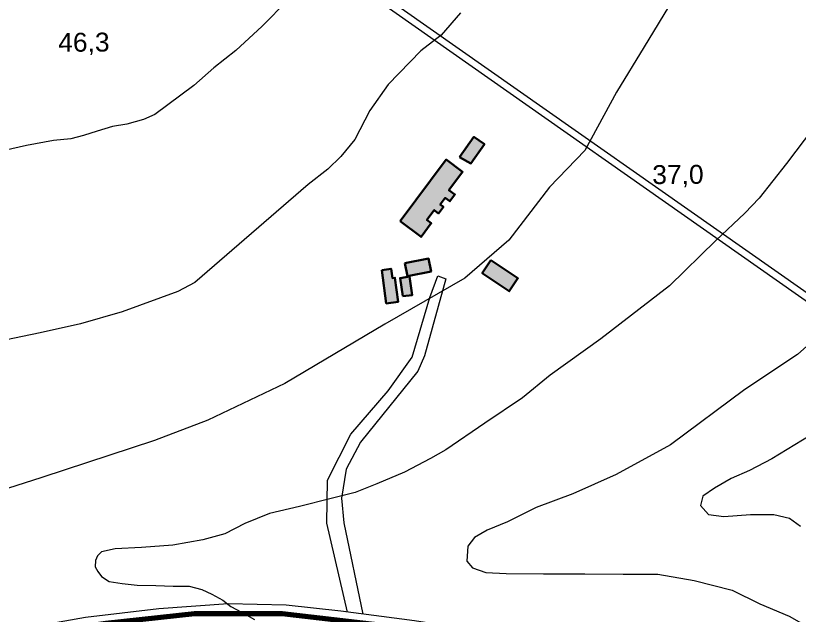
# Model space of a CAD drawing. Header units: metres. Extents: x 783184 to 1587399, y 282652 to 580595.
# Drawn here: x 785953.2 to 786409.4, y 289672 to 290020.9 of the extents above; entities that cross this region are included whole.
import ezdxf

# ---------------------------------------------------------------- set-up
doc = ezdxf.new("R2010")
doc.units = ezdxf.units.M
doc.header["$LTSCALE"] = 0.5
for name, color, linetype in [('cladiri', 18, 'CONTINUOUS'), ('curbe  de nivelI', 7, 'CONTINUOUS'), ('drumuri extravilan', 7, 'CONTINUOUS'), ('proprietati extravilan', 7, 'CONTINUOUS'), ('strazi', 7, 'CONTINUOUS')]:
    doc.layers.add(name, color=color, linetype=linetype)
doc.layers.add('cote de nivel', color=1, linetype='CONTINUOUS', lineweight=211)
doc.styles.add('arial', font='arial.ttf')

msp = doc.modelspace()

# ---------------------------------------------------------------- hatches: boundary and pattern name
at = {"layer": 'cladiri', "lineweight": 30}
h = msp.add_hatch(color=256, dxfattribs=at)
h.paths.add_polyline_path([(786173.98821, 289868.44395), (786172.50531, 289868.24475), (786171.77511, 289873.6808), (786166.29732, 289872.94499), (786168.90545, 289853.52864), (786175.86614, 289854.46365)])
h.paths.add_polyline_path([(786178.59391, 289857.66794), (786184.05214, 289858.39849), (786182.37789, 289869.11492), (786176.93829, 289868.26507)])
h.paths.add_polyline_path([(786179.79608, 289877.00583), (786181.22832, 289869.43535), (786195.04707, 289872.04968), (786193.61483, 289879.62016)])
h.paths.add_polyline_path([(786240.55706, 289860.61197), (786245.58193, 289868.1235), (786229.80327, 289878.6787), (786224.7784, 289871.16717)])
h.paths.add_polyline_path([(786176.97379, 289901.3696), (786189.16248, 289892.23276), (786195.1205, 289900.18085), (786192.57821, 289902.08659), (786196.86273, 289907.80222), (786199.41017, 289905.89263), (786202.20887, 289909.62615), (786200.37518, 289911.00071), (786203.29932, 289914.90156), (786205.95154, 289912.91342), (786208.85968, 289916.79293), (786205.38167, 289919.4001), (786213.37105, 289930.05807), (786203.8367, 289937.20517)])
h.paths.add_polyline_path([(786226.06421, 289946.1106), (786219.92941, 289950.42319), (786211.5701, 289938.53181), (786218.21962, 289934.95143)])

# ---------------------------------------------------------------- linework, layer by layer
for points in [[(786211.5701, 289938.53181), (786219.92941, 289950.42319), (786226.06421, 289946.1106), (786218.21962, 289934.95143), (786211.5701, 289938.53181)], [(786176.97379, 289901.3696), (786203.8367, 289937.20517), (786213.37105, 289930.05807), (786205.38167, 289919.4001), (786208.85968, 289916.79293), (786205.95154, 289912.91342), (786203.29932, 289914.90156), (786200.37518, 289911.00071), (786202.20887, 289909.62615), (786199.41017, 289905.89263), (786196.86273, 289907.80222), (786192.57821, 289902.08659), (786195.1205, 289900.18085), (786189.16248, 289892.23276), (786176.97379, 289901.3696)], [(786179.79608, 289877.00583), (786193.61483, 289879.62016), (786195.04707, 289872.04968), (786181.22832, 289869.43535), (786179.79608, 289877.00583)], [(786229.80327, 289878.6787), (786245.58193, 289868.1235), (786240.55706, 289860.61197), (786224.7784, 289871.16717), (786229.80327, 289878.6787)], [(786166.29732, 289872.94499), (786168.90545, 289853.52864), (786175.86614, 289854.46365), (786173.98821, 289868.44395), (786172.50531, 289868.24475), (786171.77511, 289873.6808), (786166.29732, 289872.94499)]]:
    msp.add_lwpolyline(points, dxfattribs=at)
msp.add_lwpolyline([(786178.59391, 289857.66794), (786176.93829, 289868.26507), (786182.37789, 289869.11492), (786184.05214, 289858.39849), (786178.59391, 289857.66794)], close=True, dxfattribs=at)
at = {"layer": 'curbe  de nivelI', "color": 21, "lineweight": 5}
for points in [[(786336.01057, 290030.82364), (786319.08273, 290002.8707), (786302.89092, 289976.389), (786284.49108, 289942.55123), (786263.88329, 289921.21876), (786240.33157, 289890.32342), (786214.57183, 289868.25533), (786168.06483, 289841.43134), (786109.92146, 289806.85799), (786065.02592, 289785.52548), (786034.11423, 289773.75585), (785968.40289, 289752.22018), (785913.20345, 289734.56573)], [(786111.56925, 290030.02409), (786096.77874, 290014.79343), (786081.31593, 290000.6827), (786068.54235, 289990.6036), (786056.8892, 289980.30052), (786034.15318, 289963.37099), (786027.65435, 289960.45927), (786018.01812, 289957.77149), (786009.50236, 289956.42762), (786000.76252, 289953.73987), (785992.69499, 289951.27606), (785985.29971, 289949.26027), (785975.21531, 289948.36434), (785959.52841, 289945.45258), (785946.75478, 289942.54086)], [(786212.22887, 290022.55447), (786200.87905, 290009.5563), (786189.0563, 290000.57577), (786170.1057, 289980.81217), (786159.46523, 289965.68705), (786150.7164, 289948.90761), (786142.44044, 289938.98175), (786134.8739, 289931.65551), (786123.52408, 289922.67499), (786057.5203, 289865.65123), (786047.53927, 289860.45554), (786015.22407, 289848.5598), (785990.89524, 289841.70145), (785967.39812, 289836.2979), (785942.02962, 289831.10218)], [(786417.63461, 289955.60649), (786401.79932, 289934.93168), (786385.96403, 289914.68462), (786377.68974, 289905.98697), (786360.75375, 289890.04735), (786333.79094, 289863.81175), (786293.84607, 289832.87082), (786264.42626, 289811.83073), (786248.16299, 289798.57034), (786226.33593, 289783.88411), (786203.60831, 289768.27968), (786194.76336, 289763.28923), (786179.49867, 289755.30447), (786163.52076, 289748.46041), (786150.76588, 289743.41891), (786136.92781, 289739.99685), (786118.52464, 289735.29157), (786100.97743, 289731.15658), (786086.67029, 289725.41653), (786074.97211, 289719.42799), (786062.13267, 289715.86338), (786044.72814, 289712.86907), (786026.53155, 289711.41317), (786011.12424, 289710.70025), (786003.27793, 289708.98924), (786000.85268, 289706.5653), (785999.71142, 289703.99878), (785999.56874, 289700.14897), (786000.99536, 289697.58245), (786003.27793, 289694.58817), (786007.55772, 289691.73645), (786015.26141, 289690.45319), (786023.96367, 289689.59768), (786034.80584, 289689.31251), (786044.93472, 289688.88476), (786054.20764, 289688.88476), (786061.62597, 289687.03116), (786067.47506, 289684.32206), (786073.89475, 289680.9), (786078.4599, 289677.1928), (786084.59429, 289673.77078), (786092.15529, 289669.63579)], [(786438.94884, 289851.08797), (786408.30857, 289823.86657), (786377.66831, 289803.45052), (786334.33176, 289771.16142), (786302.72859, 289753.89918), (786277.49526, 289742.6361), (786256.1515, 289734.70478), (786239.45959, 289726.49998), (786227.69317, 289721.57712), (786220.30492, 289717.20121), (786216.474, 289712.27836), (786215.92669, 289703.52657), (786219.21034, 289699.69764), (786226.87223, 289696.9627), (786238.63865, 289696.41572), (786260.52973, 289696.14223), (786284.60983, 289696.14223), (786306.77453, 289695.86874), (786327.02372, 289695.86874), (786348.09385, 289692.31334), (786370.2585, 289686.56998), (786386.40314, 289678.63866), (786403.36868, 289671.52785), (786418.69244, 289662.77606)], [(786415.72779, 289776.64701), (786393.34615, 289762.98965), (786380.32378, 289756.35164), (786369.72196, 289751.6422), (786360.0625, 289745.99089), (786353.2302, 289741.28146), (786351.81662, 289735.86562), (786356.52856, 289730.68524), (786365.48123, 289729.50786), (786381.03057, 289730.68524), (786394.45954, 289730.68524), (786403.64778, 289728.56598), (786410.00888, 289723.85654)]]:
    msp.add_lwpolyline(points, dxfattribs=at)
at = {"layer": 'drumuri extravilan', "color": 30, "lineweight": 140}
msp.add_lwpolyline([(785170.96237, 289505.80783), (785520.95404, 289574.94165), (785762.76851, 289622.70724), (785978.72646, 289663.61211), (786005.79013, 289667.50226), (786057.38912, 289673.07698), (786108.36489, 289673.07698), (786198.63933, 289662.51823), (786432.34341, 289608.40375), (786569.96995, 289573.98309), (786762.41798, 289524.7635), (786838.57654, 289511.59727), (786874.05377, 289513.05983), (786914.02978, 289520.75505), (787035.66517, 289709.62948), (787221.00021, 290033.30275), (787365.64271, 290268.96432), (787686.81462, 290673.75185), (787709.16888, 290715.90292), (787721.92635, 290750.00594), (787908.66972, 291267.68261), (788122.99455, 291883.76464)], dxfattribs=at)
at = {"layer": 'proprietati extravilan', "color": 0, "lineweight": 5}
msp.add_line((785453.97031, 290528.01706), (786490.95595, 289800.59992), dxfattribs=at)
msp.add_line((785453.97031, 290528.01706), (786490.95595, 289800.59992), dxfattribs=at)
msp.add_lwpolyline([(786126.91773, 290060.84881), (786410.46165, 290123.71526), (786501.41102, 289826.70005), (786479.52245, 289813.50622), (786126.91773, 290060.84881)], dxfattribs=at)
at = {"layer": 'strazi', "color": 0, "lineweight": 20}
msp.add_lwpolyline([(786917.81242, 289927.82388), (786917.96693, 289927.49459), (786927.89431, 289908.46894), (786436.27468, 289611.8268), (786352.24016, 289633.30428), (786277.11134, 289651.88246), (786241.7566, 289660.12141), (786185.34418, 289668.71894), (786142.48071, 289674.39656), (786110.76951, 289677.94827), (786077.00795, 289678.59714), (786036.54118, 289675.83944), (785993.84395, 289670.81069), (785869.04948, 289648.56981), (785054.15874, 289487.55602)], dxfattribs=at)
at = {"layer": 'strazi', "lineweight": 20}
msp.add_lwpolyline([(786146.43422, 289673.87288), (786134.42339, 289725.53473), (786134.76315, 289750.66508), (786148.35664, 289777.49345), (786170.10625, 289802.62379), (786184.0395, 289822.32053), (786194.23466, 289856.95964), (786198.99237, 289869.52484), (786203.64347, 289867.76374), (786191.17743, 289823.01343), (786187.33793, 289814.00541), (786153.94134, 289772.75684), (786145.59478, 289757.07623), (786142.91412, 289740.16914), (786144.24956, 289725.82299), (786155.28263, 289672.70084)], dxfattribs=at)

# ---------------------------------------------------------------- texts
at = {"layer": 'cote de nivel', "color": 32, "lineweight": 30, "style": 'arial'}
for s, p in [('46,3', (785978.02377, 289999.91137)), ('37,0', (786323.79306, 289922.95227))]:
    msp.add_text(s, height=11, rotation=0.3467557, dxfattribs=at).set_placement(p)

doc.saveas('drawing.dxf')
